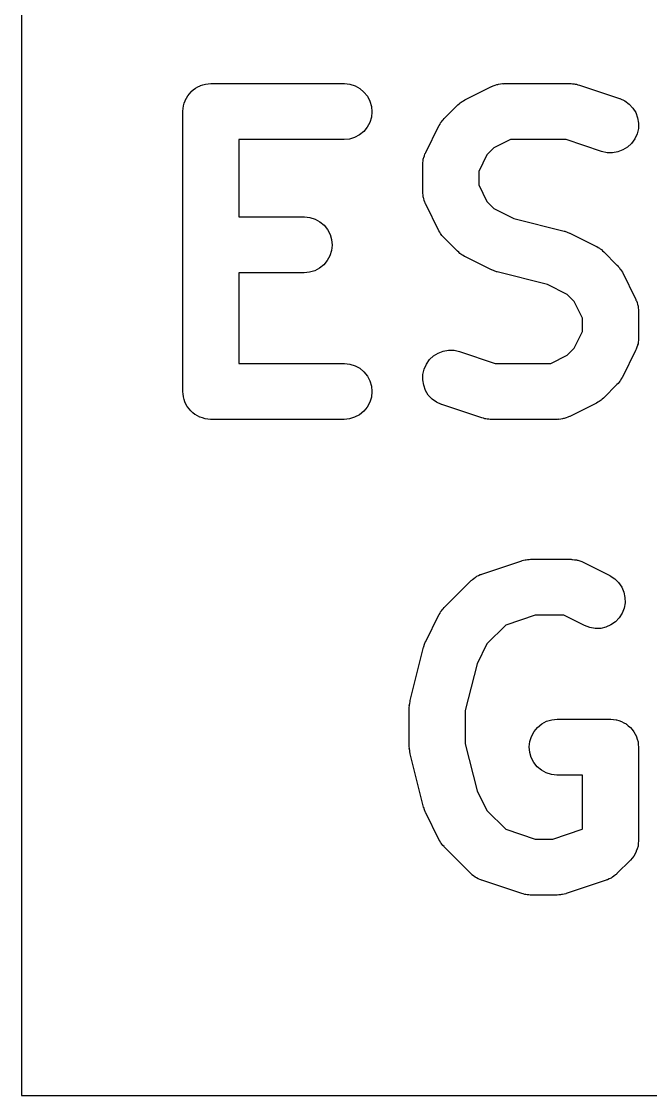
# Model space of a CAD drawing. Extents: x 102 to 177, y -151 to -48.
# Drawn here: x 141.99 to 145.36, y -59.06 to -53.31 of the extents above; entities that cross this region are included whole.
import ezdxf

# ---------------------------------------------------------------- set-up
doc = ezdxf.new("R2010")
doc.units = 0
doc.layers.add('BLACK', color=7, linetype='CONTINUOUS')

msp = doc.modelspace()

# ---------------------------------------------------------------- linework, layer by layer
at = {"layer": 'BLACK', "linetype": 'CONTINUOUS'}
for p, q in [((141.985, -50.397), (141.985, -59.063)), ((142.918, -53.6631), (142.93, -53.6565)), ((142.93, -53.6565), (142.943, -53.6499)), ((142.943, -53.6497), (142.944, -53.6495)), ((142.943, -53.6499), (142.943, -53.6497)), ((142.944, -53.6495), (142.957, -53.6455)), ((142.957, -53.6455), (142.971, -53.6414)), ((142.971, -53.6414), (142.972, -53.6412)), ((142.971, -53.6414), (142.971, -53.6414)), ((142.972, -53.6412), (142.986, -53.6399)), ((142.986, -53.6399), (143, -53.6386)), ((143, -53.6386), (143.714, -53.6386)), ((143.714, -53.6386), (143.716, -53.6386)), ((143.716, -53.6386), (143.745, -53.6418)), ((143.745, -53.6418), (143.773, -53.6507)), ((143.773, -53.6507), (143.799, -53.6648)), ((144.361, -53.7258), (144.504, -53.6544)), ((144.504, -53.6544), (144.506, -53.6535)), ((144.506, -53.6535), (144.51, -53.652)), ((144.51, -53.652), (144.514, -53.6499)), ((144.514, -53.6499), (144.524, -53.6469)), ((144.524, -53.6469), (144.534, -53.6434)), ((144.534, -53.6434), (144.538, -53.6427)), ((144.538, -53.6427), (144.542, -53.6414)), ((144.542, -53.6414), (144.552, -53.6404)), ((144.552, -53.6404), (144.563, -53.6388)), ((144.563, -53.6388), (144.567, -53.639)), ((144.567, -53.639), (144.571, -53.6386)), ((144.571, -53.6386), (144.929, -53.6386)), ((144.929, -53.6386), (144.931, -53.6386)), ((144.931, -53.6386), (144.939, -53.6395)), ((144.939, -53.6395), (144.947, -53.6398)), ((144.947, -53.6398), (144.954, -53.6412)), ((144.954, -53.6412), (144.96, -53.6418)), ((144.96, -53.6418), (144.968, -53.6444)), ((144.968, -53.6444), (144.976, -53.6463)), ((144.976, -53.6463), (145.19, -53.7177)), ((142.862, -53.7295), (142.869, -53.7171)), ((142.869, -53.7171), (142.876, -53.7047)), ((142.876, -53.7038), (142.885, -53.693)), ((142.876, -53.7043), (142.876, -53.7038)), ((142.876, -53.7047), (142.876, -53.7043)), ((142.885, -53.693), (142.894, -53.6821)), ((142.894, -53.6821), (142.895, -53.6818)), ((142.895, -53.6814), (142.906, -53.6725)), ((142.895, -53.6818), (142.895, -53.6814)), ((142.906, -53.6725), (142.917, -53.6636)), ((142.917, -53.6634), (142.918, -53.6631)), ((142.917, -53.6636), (142.917, -53.6634)), ((143.799, -53.6648), (143.821, -53.6836)), ((143.821, -53.6836), (143.84, -53.7064)), ((143.84, -53.7064), (143.853, -53.7324)), ((142.85, -53.7865), (142.852, -53.7724)), ((142.852, -53.7724), (142.853, -53.7584)), ((142.853, -53.7574), (142.858, -53.7439)), ((142.853, -53.7579), (142.853, -53.7574)), ((142.853, -53.7584), (142.853, -53.7579)), ((142.858, -53.7439), (142.862, -53.7304)), ((142.862, -53.73), (142.862, -53.7295)), ((142.862, -53.7304), (142.862, -53.73)), ((143.853, -53.7324), (143.862, -53.7605)), ((143.862, -53.7605), (143.864, -53.7896)), ((144.251, -53.8254), (144.323, -53.7539)), ((144.323, -53.7539), (144.324, -53.7525)), ((144.324, -53.7525), (144.331, -53.7472)), ((144.331, -53.7472), (144.337, -53.7414)), ((144.337, -53.7414), (144.342, -53.7381)), ((144.342, -53.7381), (144.347, -53.7342)), ((144.347, -53.7342), (144.354, -53.7303)), ((144.354, -53.7303), (144.361, -53.7258)), ((145.19, -53.7177), (145.192, -53.7184)), ((145.192, -53.7184), (145.219, -53.7307)), ((145.219, -53.7307), (145.243, -53.7479)), ((145.243, -53.7479), (145.262, -53.7694)), ((145.262, -53.7694), (145.278, -53.7943)), ((142.85, -53.7875), (142.85, -53.7865)), ((142.85, -53.7876), (142.85, -53.7875)), ((142.85, -53.7875), (142.85, -53.7875)), ((142.85, -53.7886), (142.85, -53.7876)), ((142.85, -55.2886), (142.85, -53.7886)), ((143.861, -53.8187), (143.853, -53.8467)), ((143.864, -53.7896), (143.861, -53.8187)), ((144.24, -53.8379), (144.246, -53.8319)), ((144.246, -53.8319), (144.251, -53.8254)), ((145.278, -53.7943), (145.288, -53.8218)), ((145.288, -53.8218), (145.293, -53.8507)), ((143.839, -53.8725), (143.82, -53.895)), ((143.853, -53.8467), (143.839, -53.8725)), ((144.152, -54.0072), (144.223, -53.8643)), ((144.223, -53.8643), (144.224, -53.8625)), ((144.224, -53.8625), (144.229, -53.8554)), ((144.229, -53.8554), (144.232, -53.848)), ((144.232, -53.848), (144.236, -53.8432)), ((144.236, -53.8432), (144.24, -53.8379)), ((145.292, -53.8799), (145.285, -53.9084)), ((145.293, -53.8507), (145.292, -53.8799)), ((143.714, -53.9386), (143.15, -53.9386)), ((143.15, -53.9386), (143.15, -54.3529)), ((143.743, -53.9357), (143.714, -53.9386)), ((143.771, -53.9273), (143.743, -53.9357)), ((143.797, -53.9135), (143.771, -53.9273)), ((143.82, -53.895), (143.797, -53.9135)), ((144.607, -53.9386), (144.517, -53.9833)), ((144.904, -53.9386), (144.607, -53.9386)), ((145.095, -54.0023), (144.904, -53.9386)), ((145.273, -53.9351), (145.256, -53.9589)), ((145.285, -53.9084), (145.273, -53.9351)), ((144.517, -53.9833), (144.48, -54.0203)), ((145.124, -54.0088), (145.095, -54.0023)), ((145.182, -54.0048), (145.153, -54.0096)), ((145.209, -53.9944), (145.182, -54.0048)), ((145.234, -53.9789), (145.209, -53.9944)), ((145.256, -53.9589), (145.234, -53.9789)), ((144.136, -54.0634), (144.138, -54.0533)), ((144.138, -54.0533), (144.139, -54.0431)), ((144.139, -54.0431), (144.14, -54.0389)), ((144.14, -54.0389), (144.141, -54.0345)), ((144.141, -54.0345), (144.145, -54.025)), ((144.145, -54.025), (144.148, -54.0152)), ((144.148, -54.0152), (144.15, -54.0113)), ((144.15, -54.0113), (144.152, -54.0072)), ((144.48, -54.0203), (144.436, -54.1097)), ((145.153, -54.0096), (145.124, -54.0088)), ((144.136, -54.0678), (144.136, -54.0634)), ((144.136, -54.0722), (144.136, -54.0678)), ((144.136, -54.0743), (144.136, -54.0722)), ((144.136, -54.2171), (144.136, -54.0743)), ((144.436, -54.1097), (144.436, -54.1817)), ((144.136, -54.2215), (144.136, -54.2171)), ((144.136, -54.2259), (144.136, -54.2215)), ((144.138, -54.2361), (144.136, -54.2259)), ((144.436, -54.1817), (144.48, -54.2711)), ((144.139, -54.2463), (144.138, -54.2361)), ((144.14, -54.2505), (144.139, -54.2463)), ((144.141, -54.2549), (144.14, -54.2505)), ((144.144, -54.2645), (144.141, -54.2549)), ((144.147, -54.2743), (144.144, -54.2645)), ((144.149, -54.2782), (144.147, -54.2743)), ((144.151, -54.2823), (144.149, -54.2782)), ((144.152, -54.2842), (144.151, -54.2823)), ((144.223, -54.4271), (144.152, -54.2842)), ((144.48, -54.2711), (144.517, -54.3081)), ((144.517, -54.3081), (144.624, -54.3613)), ((143.15, -54.3529), (143.5, -54.3529)), ((143.5, -54.3529), (143.502, -54.3529)), ((143.502, -54.3529), (143.531, -54.3561)), ((143.531, -54.3561), (143.559, -54.365)), ((143.559, -54.365), (143.585, -54.3791)), ((143.585, -54.3791), (143.607, -54.3979)), ((143.607, -54.3979), (143.626, -54.4207)), ((144.624, -54.3613), (144.894, -54.4288)), ((143.626, -54.4207), (143.639, -54.4467)), ((143.639, -54.4467), (143.647, -54.4748)), ((144.227, -54.4342), (144.223, -54.4271)), ((144.231, -54.4417), (144.227, -54.4342)), ((144.235, -54.4466), (144.231, -54.4417)), ((144.239, -54.4519), (144.235, -54.4466)), ((144.244, -54.458), (144.239, -54.4519)), ((144.25, -54.4646), (144.244, -54.458)), ((144.251, -54.4661), (144.25, -54.4646)), ((144.894, -54.4288), (144.896, -54.4293)), ((144.896, -54.4293), (144.896, -54.4295)), ((144.896, -54.4295), (144.897, -54.4296)), ((144.897, -54.4296), (144.91, -54.4346)), ((144.91, -54.4346), (144.923, -54.4395)), ((144.923, -54.4395), (144.924, -54.4399)), ((144.924, -54.4399), (144.924, -54.4401)), ((144.924, -54.4401), (145.067, -54.5115)), ((143.647, -54.4748), (143.65, -54.5039)), ((143.65, -54.5039), (143.647, -54.533)), ((144.323, -54.5375), (144.251, -54.4661)), ((145.067, -54.5115), (145.069, -54.5125)), ((145.069, -54.5125), (145.076, -54.5171)), ((145.076, -54.5171), (145.083, -54.5211)), ((145.083, -54.5211), (145.088, -54.525)), ((143.638, -54.561), (143.624, -54.5867)), ((143.647, -54.533), (143.638, -54.561)), ((144.329, -54.5428), (144.323, -54.5375)), ((144.335, -54.5487), (144.329, -54.5428)), ((144.34, -54.5521), (144.335, -54.5487)), ((144.345, -54.5561), (144.34, -54.5521)), ((144.353, -54.5601), (144.345, -54.5561)), ((144.36, -54.5646), (144.353, -54.5601)), ((144.361, -54.5656), (144.36, -54.5646)), ((144.504, -54.637), (144.361, -54.5656)), ((145.088, -54.525), (145.094, -54.5284)), ((145.094, -54.5284), (145.1, -54.5343)), ((145.1, -54.5343), (145.106, -54.5396)), ((145.106, -54.5396), (145.177, -54.6111)), ((143.583, -54.6278), (143.557, -54.6415)), ((143.606, -54.6093), (143.583, -54.6278)), ((143.624, -54.5867), (143.606, -54.6093)), ((144.505, -54.6373), (144.504, -54.637)), ((144.506, -54.6376), (144.505, -54.6373)), ((144.519, -54.6425), (144.506, -54.6376)), ((145.177, -54.6111), (145.179, -54.6126)), ((145.179, -54.6126), (145.184, -54.6192)), ((145.184, -54.6192), (145.19, -54.6253)), ((145.19, -54.6253), (145.193, -54.6306)), ((145.193, -54.6306), (145.197, -54.6354)), ((145.197, -54.6354), (145.201, -54.6429)), ((143.5, -54.6529), (143.15, -54.6529)), ((143.15, -54.6529), (143.15, -55.1386)), ((143.529, -54.65), (143.5, -54.6529)), ((143.557, -54.6415), (143.529, -54.65)), ((144.532, -54.6475), (144.519, -54.6425)), ((144.532, -54.6476), (144.532, -54.6475)), ((144.533, -54.6479), (144.532, -54.6476)), ((144.535, -54.6484), (144.533, -54.6479)), ((144.805, -54.7158), (144.535, -54.6484)), ((145.201, -54.6429), (145.206, -54.6501)), ((145.206, -54.6501), (145.277, -54.7929)), ((144.911, -54.769), (144.805, -54.7158)), ((144.948, -54.806), (144.911, -54.769)), ((144.993, -54.8954), (144.948, -54.806)), ((145.277, -54.7929), (145.278, -54.7948)), ((145.278, -54.7948), (145.279, -54.7989)), ((145.279, -54.7989), (145.282, -54.8028)), ((145.282, -54.8028), (145.285, -54.8127)), ((145.285, -54.8127), (145.288, -54.8223)), ((145.288, -54.8223), (145.289, -54.8266)), ((145.289, -54.8266), (145.29, -54.8309)), ((145.29, -54.8309), (145.291, -54.8411)), ((145.291, -54.8411), (145.293, -54.8512)), ((145.293, -54.8512), (145.292, -54.8556)), ((145.292, -54.8556), (145.293, -54.86)), ((145.293, -54.86), (145.293, -55.0029)), ((144.993, -54.9674), (144.993, -54.8954)), ((144.948, -55.0569), (144.993, -54.9674)), ((145.288, -55.0383), (145.287, -55.0426)), ((145.29, -55.034), (145.288, -55.0383)), ((145.291, -55.0239), (145.29, -55.034)), ((145.292, -55.0138), (145.291, -55.0239)), ((145.293, -55.005), (145.292, -55.0093)), ((145.292, -55.0093), (145.292, -55.0138)), ((145.293, -55.0029), (145.293, -55.005)), ((144.173, -55.1183), (144.194, -55.0982)), ((144.194, -55.0982), (144.219, -55.0827)), ((144.219, -55.0827), (144.246, -55.0724)), ((144.246, -55.0724), (144.275, -55.0675)), ((144.275, -55.0675), (144.305, -55.0683)), ((144.305, -55.0683), (144.333, -55.0748)), ((144.333, -55.0748), (144.524, -55.1386)), ((144.822, -55.1386), (144.911, -55.0939)), ((144.911, -55.0939), (144.948, -55.0569)), ((145.277, -55.0699), (145.206, -55.2128)), ((145.279, -55.0658), (145.277, -55.0699)), ((145.281, -55.0619), (145.279, -55.0658)), ((145.284, -55.0522), (145.281, -55.0619)), ((145.287, -55.0426), (145.284, -55.0522)), ((143.15, -55.1386), (143.714, -55.1386)), ((143.714, -55.1386), (143.716, -55.1386)), ((143.716, -55.1386), (143.745, -55.1418)), ((143.745, -55.1418), (143.773, -55.1507)), ((143.773, -55.1507), (143.799, -55.1648)), ((144.144, -55.1687), (144.156, -55.1421)), ((144.156, -55.1421), (144.173, -55.1183)), ((144.524, -55.1386), (144.822, -55.1386)), ((143.799, -55.1648), (143.821, -55.1836)), ((143.821, -55.1836), (143.84, -55.2064)), ((143.84, -55.2064), (143.853, -55.2324)), ((144.136, -55.2265), (144.137, -55.1972)), ((144.137, -55.1972), (144.144, -55.1687)), ((145.206, -55.2128), (145.205, -55.2147)), ((143.853, -55.2324), (143.862, -55.2605)), ((143.862, -55.2605), (143.864, -55.2896)), ((144.141, -55.2554), (144.136, -55.2265)), ((144.151, -55.2828), (144.141, -55.2554)), ((145.177, -55.2518), (145.106, -55.3232)), ((145.183, -55.2453), (145.177, -55.2518)), ((145.189, -55.2392), (145.183, -55.2453)), ((145.192, -55.234), (145.189, -55.2392)), ((145.196, -55.2292), (145.192, -55.234)), ((145.2, -55.2217), (145.196, -55.2292)), ((145.205, -55.2147), (145.2, -55.2217)), ((142.851, -55.3026), (142.85, -55.2886)), ((142.853, -55.3167), (142.851, -55.3026)), ((142.853, -55.3172), (142.853, -55.3167)), ((142.853, -55.3177), (142.853, -55.3172)), ((142.857, -55.3312), (142.853, -55.3177)), ((143.861, -55.3187), (143.853, -55.3467)), ((143.864, -55.2896), (143.861, -55.3187)), ((144.166, -55.3078), (144.151, -55.2828)), ((144.186, -55.3293), (144.166, -55.3078)), ((144.21, -55.3465), (144.186, -55.3293)), ((145.105, -55.3247), (145.098, -55.3299)), ((145.106, -55.3232), (145.105, -55.3247)), ((142.861, -55.3448), (142.857, -55.3312)), ((142.861, -55.3452), (142.861, -55.3448)), ((142.861, -55.3457), (142.861, -55.3452)), ((142.868, -55.3582), (142.861, -55.3457)), ((142.874, -55.3707), (142.868, -55.3582)), ((142.875, -55.3711), (142.874, -55.3707)), ((142.875, -55.3716), (142.875, -55.3711)), ((142.884, -55.3825), (142.875, -55.3716)), ((142.893, -55.3935), (142.884, -55.3825)), ((143.839, -55.3725), (143.82, -55.395)), ((143.853, -55.3467), (143.839, -55.3725)), ((144.236, -55.3588), (144.21, -55.3465)), ((144.238, -55.3594), (144.236, -55.3588)), ((144.453, -55.4309), (144.238, -55.3594)), ((145.067, -55.3513), (144.924, -55.4227)), ((145.074, -55.3468), (145.067, -55.3513)), ((145.082, -55.3429), (145.074, -55.3468)), ((145.087, -55.339), (145.082, -55.3429)), ((145.092, -55.3357), (145.087, -55.339)), ((145.098, -55.3299), (145.092, -55.3357)), ((142.893, -55.3939), (142.893, -55.3935)), ((142.894, -55.3943), (142.893, -55.3939)), ((142.904, -55.4033), (142.894, -55.3943)), ((142.915, -55.4123), (142.904, -55.4033)), ((142.916, -55.4126), (142.915, -55.4123)), ((142.916, -55.4129), (142.916, -55.4126)), ((142.929, -55.4196), (142.916, -55.4129)), ((142.941, -55.4264), (142.929, -55.4196)), ((142.941, -55.4266), (142.941, -55.4264)), ((142.942, -55.4268), (142.941, -55.4266)), ((142.955, -55.431), (142.942, -55.4268)), ((142.969, -55.4353), (142.955, -55.431)), ((142.969, -55.4354), (142.969, -55.4353)), ((142.97, -55.4355), (142.969, -55.4354)), ((142.984, -55.437), (142.97, -55.4355)), ((142.998, -55.4386), (142.984, -55.437)), ((142.999, -55.4386), (142.998, -55.4386)), ((143, -55.4386), (142.999, -55.4386)), ((142.999, -55.4386), (142.999, -55.4386)), ((142.999, -55.4386), (142.999, -55.4386)), ((143.714, -55.4386), (143, -55.4386)), ((143.743, -55.4357), (143.714, -55.4386)), ((143.771, -55.4273), (143.743, -55.4357)), ((143.797, -55.4135), (143.771, -55.4273)), ((143.82, -55.395), (143.797, -55.4135)), ((144.461, -55.4327), (144.453, -55.4309)), ((144.469, -55.4353), (144.461, -55.4327)), ((144.475, -55.436), (144.469, -55.4353)), ((144.481, -55.4374), (144.475, -55.436)), ((144.49, -55.4376), (144.481, -55.4374)), ((144.498, -55.4386), (144.49, -55.4376)), ((144.5, -55.4386), (144.498, -55.4386)), ((144.857, -55.4386), (144.5, -55.4386)), ((144.862, -55.4381), (144.857, -55.4386)), ((144.866, -55.4383), (144.862, -55.4381)), ((144.876, -55.4367), (144.866, -55.4383)), ((144.886, -55.4357), (144.876, -55.4367)), ((144.891, -55.4344), (144.886, -55.4357)), ((144.895, -55.4337), (144.891, -55.4344)), ((144.904, -55.4302), (144.895, -55.4337)), ((144.914, -55.4273), (144.904, -55.4302)), ((144.918, -55.4252), (144.914, -55.4273)), ((144.922, -55.4237), (144.918, -55.4252)), ((144.924, -55.4227), (144.922, -55.4237)), ((144.677, -56.1939), (144.685, -56.1914)), ((144.685, -56.1914), (144.691, -56.1908)), ((144.691, -56.1908), (144.697, -56.1895)), ((144.697, -56.1895), (144.706, -56.1894)), ((144.706, -56.1894), (144.714, -56.1886)), ((144.714, -56.1886), (144.929, -56.1886)), ((144.929, -56.1886), (144.931, -56.1886)), ((144.931, -56.1886), (144.935, -56.1891)), ((144.935, -56.1891), (144.939, -56.189)), ((144.939, -56.189), (144.95, -56.1907)), ((144.95, -56.1907), (144.96, -56.1918)), ((144.96, -56.1918), (144.964, -56.1932)), ((144.964, -56.1932), (144.968, -56.1939)), ((144.453, -56.2677), (144.667, -56.1963)), ((144.667, -56.1963), (144.669, -56.1956)), ((144.669, -56.1956), (144.677, -56.1939)), ((144.968, -56.1939), (144.978, -56.1976)), ((144.978, -56.1976), (144.988, -56.2007)), ((144.988, -56.2007), (144.992, -56.2028)), ((144.992, -56.2028), (144.996, -56.2044)), ((144.996, -56.2044), (145.139, -56.2758)), ((144.251, -56.4468), (144.394, -56.3039)), ((144.394, -56.3039), (144.395, -56.3025)), ((144.395, -56.3025), (144.399, -56.2997)), ((144.399, -56.2997), (144.402, -56.2965)), ((144.402, -56.2965), (144.41, -56.2906)), ((144.41, -56.2906), (144.418, -56.2842)), ((144.418, -56.2842), (144.422, -56.2822)), ((144.422, -56.2822), (144.426, -56.2796)), ((144.426, -56.2796), (144.435, -56.2754)), ((144.435, -56.2754), (144.444, -56.2707)), ((144.444, -56.2707), (144.449, -56.2695)), ((144.449, -56.2695), (144.453, -56.2677)), ((145.139, -56.2758), (145.14, -56.2768)), ((145.14, -56.2768), (145.165, -56.2927)), ((145.165, -56.2927), (145.186, -56.3131)), ((145.186, -56.3131), (145.203, -56.3372)), ((145.203, -56.3372), (145.214, -56.3641)), ((145.214, -56.3641), (145.22, -56.3927)), ((145.221, -56.4219), (145.216, -56.4508)), ((145.22, -56.3927), (145.221, -56.4219)), ((144.224, -56.4839), (144.229, -56.4768)), ((144.229, -56.4768), (144.232, -56.4694)), ((144.232, -56.4694), (144.236, -56.4646)), ((144.236, -56.4646), (144.24, -56.4593)), ((144.24, -56.4593), (144.246, -56.4533)), ((144.246, -56.4533), (144.251, -56.4468)), ((145.205, -56.478), (145.189, -56.5027)), ((145.216, -56.4508), (145.205, -56.478)), ((144.152, -56.6286), (144.223, -56.4858)), ((144.223, -56.4858), (144.224, -56.4839)), ((144.739, -56.4886), (144.581, -56.5411)), ((144.893, -56.4886), (144.739, -56.4886)), ((145.004, -56.5442), (144.893, -56.4886)), ((145.169, -56.5238), (145.145, -56.5406)), ((145.189, -56.5027), (145.169, -56.5238)), ((144.581, -56.5411), (144.48, -56.6417)), ((145.032, -56.5546), (145.004, -56.5442)), ((145.061, -56.5596), (145.032, -56.5546)), ((145.09, -56.5589), (145.061, -56.5596)), ((145.118, -56.5525), (145.09, -56.5589)), ((145.145, -56.5406), (145.118, -56.5525)), ((144.141, -56.656), (144.146, -56.6429)), ((144.146, -56.6429), (144.151, -56.6299)), ((144.151, -56.6293), (144.152, -56.6286)), ((144.151, -56.6299), (144.151, -56.6293)), ((144.48, -56.6417), (144.427, -56.7481)), ((144.069, -56.945), (144.14, -56.6593)), ((144.14, -56.6593), (144.141, -56.6573)), ((144.141, -56.6567), (144.141, -56.656)), ((144.141, -56.6573), (144.141, -56.6567)), ((144.427, -56.7481), (144.364, -56.9999)), ((144.064, -56.974), (144.066, -56.9621)), ((144.065, -56.9767), (144.064, -56.974)), ((144.064, -56.9793), (144.065, -56.9767)), ((144.064, -56.9814), (144.064, -56.9793)), ((144.064, -57.1957), (144.064, -56.9814)), ((144.066, -56.9621), (144.068, -56.9502)), ((144.068, -56.9477), (144.069, -56.945)), ((144.068, -56.9502), (144.068, -56.9477)), ((144.364, -56.9999), (144.364, -57.1772)), ((144.8, -57.057), (144.828, -57.0486)), ((144.828, -57.0486), (144.857, -57.0457)), ((144.857, -57.0457), (145.143, -57.0457)), ((145.143, -57.0457), (145.144, -57.0457)), ((145.144, -57.0457), (145.144, -57.0457)), ((145.144, -57.0457), (145.144, -57.0457)), ((145.144, -57.0457), (145.145, -57.0457)), ((145.145, -57.0457), (145.159, -57.0473)), ((145.159, -57.0473), (145.173, -57.0488)), ((145.173, -57.0488), (145.174, -57.0489)), ((145.174, -57.0489), (145.174, -57.049)), ((145.174, -57.049), (145.188, -57.0533)), ((145.188, -57.0533), (145.201, -57.0574)), ((144.719, -57.1376), (144.733, -57.1118)), ((144.733, -57.1118), (144.751, -57.0893)), ((144.751, -57.0893), (144.774, -57.0708)), ((144.774, -57.0708), (144.8, -57.057)), ((145.201, -57.0574), (145.201, -57.0577)), ((145.201, -57.0577), (145.202, -57.0578)), ((145.202, -57.0578), (145.214, -57.0646)), ((145.214, -57.0646), (145.227, -57.0714)), ((145.227, -57.0714), (145.227, -57.0717)), ((145.227, -57.0717), (145.228, -57.0719)), ((145.228, -57.0719), (145.238, -57.081)), ((145.238, -57.081), (145.249, -57.09)), ((145.249, -57.09), (145.25, -57.0904)), ((145.25, -57.0904), (145.25, -57.0908)), ((145.25, -57.0908), (145.259, -57.1018)), ((145.259, -57.1018), (145.268, -57.1127)), ((145.268, -57.1127), (145.268, -57.1132)), ((145.268, -57.1132), (145.268, -57.1136)), ((145.268, -57.1136), (145.275, -57.1261)), ((144.707, -57.1947), (144.71, -57.1656)), ((144.71, -57.1656), (144.719, -57.1376)), ((145.275, -57.1261), (145.282, -57.1386)), ((145.282, -57.1386), (145.282, -57.1391)), ((145.282, -57.1391), (145.282, -57.1395)), ((145.282, -57.1395), (145.286, -57.1531)), ((145.286, -57.1531), (145.29, -57.1666)), ((145.29, -57.1666), (145.29, -57.1671)), ((145.29, -57.1671), (145.29, -57.1676)), ((145.29, -57.1676), (145.291, -57.1817)), ((144.065, -57.1984), (144.064, -57.1957)), ((144.064, -57.201), (144.065, -57.1984)), ((144.066, -57.2129), (144.064, -57.201)), ((144.067, -57.2248), (144.066, -57.2129)), ((144.068, -57.2274), (144.067, -57.2248)), ((144.068, -57.2301), (144.068, -57.2274)), ((144.364, -57.1772), (144.427, -57.4291)), ((144.71, -57.2238), (144.707, -57.1947)), ((144.718, -57.2519), (144.71, -57.2238)), ((145.291, -57.1817), (145.293, -57.1957)), ((145.293, -57.1957), (145.293, -57.6957)), ((144.069, -57.2321), (144.068, -57.2301)), ((144.14, -57.5178), (144.069, -57.2321)), ((144.732, -57.2778), (144.718, -57.2519)), ((144.75, -57.3007), (144.732, -57.2778)), ((144.772, -57.3195), (144.75, -57.3007)), ((144.798, -57.3336), (144.772, -57.3195)), ((144.826, -57.3424), (144.798, -57.3336)), ((144.855, -57.3457), (144.826, -57.3424)), ((144.857, -57.3457), (144.855, -57.3457)), ((144.993, -57.3457), (144.857, -57.3457)), ((144.993, -57.6336), (144.993, -57.3457)), ((144.427, -57.4291), (144.48, -57.5354)), ((144.14, -57.5185), (144.14, -57.5178)), ((144.141, -57.5191), (144.14, -57.5185)), ((144.145, -57.5323), (144.141, -57.5191)), ((144.15, -57.5454), (144.145, -57.5323)), ((144.15, -57.546), (144.15, -57.5454)), ((144.151, -57.5466), (144.15, -57.546)), ((144.152, -57.5485), (144.151, -57.5466)), ((144.223, -57.6914), (144.152, -57.5485)), ((144.48, -57.5354), (144.581, -57.636)), ((144.581, -57.636), (144.739, -57.6886)), ((144.739, -57.6886), (144.833, -57.6886)), ((144.833, -57.6886), (144.99, -57.636)), ((144.99, -57.636), (144.993, -57.6336)), ((144.227, -57.6985), (144.223, -57.6914)), ((144.231, -57.706), (144.227, -57.6985)), ((144.235, -57.7109), (144.231, -57.706)), ((144.239, -57.7161), (144.235, -57.7109)), ((144.244, -57.7223), (144.239, -57.7161)), ((144.25, -57.7289), (144.244, -57.7223)), ((144.251, -57.7304), (144.25, -57.7289)), ((144.394, -57.8732), (144.251, -57.7304)), ((145.285, -57.7401), (145.281, -57.7534)), ((145.29, -57.7269), (145.285, -57.7401)), ((145.291, -57.7116), (145.29, -57.7254)), ((145.29, -57.7254), (145.29, -57.7261)), ((145.29, -57.7261), (145.29, -57.7269)), ((145.293, -57.6978), (145.291, -57.7116)), ((145.293, -57.6957), (145.293, -57.6962)), ((145.293, -57.6962), (145.293, -57.6962)), ((145.293, -57.6962), (145.293, -57.6963)), ((145.293, -57.6963), (145.293, -57.6978)), ((145.249, -57.8018), (145.177, -57.8732)), ((145.258, -57.7911), (145.249, -57.8018)), ((145.267, -57.7805), (145.258, -57.7911)), ((145.268, -57.7792), (145.267, -57.7798)), ((145.267, -57.7798), (145.267, -57.7805)), ((145.274, -57.7669), (145.268, -57.7792)), ((145.281, -57.7548), (145.274, -57.7669)), ((145.281, -57.7534), (145.281, -57.7541)), ((145.281, -57.7541), (145.281, -57.7548)), ((144.397, -57.876), (144.394, -57.8732)), ((144.4, -57.8792), (144.397, -57.876)), ((144.409, -57.8853), (144.4, -57.8792)), ((144.417, -57.8918), (144.409, -57.8853)), ((144.42, -57.8939), (144.417, -57.8918)), ((144.424, -57.8965), (144.42, -57.8939)), ((144.433, -57.9008), (144.424, -57.8965)), ((144.442, -57.9056), (144.433, -57.9008)), ((144.447, -57.9069), (144.442, -57.9056)), ((144.451, -57.9088), (144.447, -57.9069)), ((144.453, -57.9094), (144.451, -57.9088)), ((144.667, -57.9809), (144.453, -57.9094)), ((145.119, -57.9094), (144.905, -57.9809)), ((145.123, -57.9076), (145.119, -57.9094)), ((145.127, -57.9064), (145.123, -57.9076)), ((145.136, -57.9017), (145.127, -57.9064)), ((145.146, -57.8975), (145.136, -57.9017)), ((145.149, -57.895), (145.146, -57.8975)), ((145.153, -57.8929), (145.149, -57.895)), ((145.161, -57.8865), (145.153, -57.8929)), ((145.17, -57.8806), (145.161, -57.8865)), ((145.173, -57.8774), (145.17, -57.8806)), ((145.176, -57.8747), (145.173, -57.8774)), ((145.177, -57.8732), (145.176, -57.8747)), ((144.675, -57.9827), (144.667, -57.9809)), ((144.683, -57.9853), (144.675, -57.9827)), ((144.689, -57.986), (144.683, -57.9853)), ((144.695, -57.9874), (144.689, -57.986)), ((144.704, -57.9876), (144.695, -57.9874)), ((144.712, -57.9886), (144.704, -57.9876)), ((144.714, -57.9886), (144.712, -57.9886)), ((144.857, -57.9886), (144.714, -57.9886)), ((144.866, -57.9877), (144.857, -57.9886)), ((144.874, -57.9876), (144.866, -57.9877)), ((144.88, -57.9863), (144.874, -57.9876)), ((144.886, -57.9857), (144.88, -57.9863)), ((144.894, -57.9833), (144.886, -57.9857)), ((144.903, -57.9815), (144.894, -57.9833)), ((144.905, -57.9809), (144.903, -57.9815)), ((141.985, -59.063), (175.515, -59.063))]:
    msp.add_line(p, q, dxfattribs=at)

doc.saveas('drawing.dxf')
